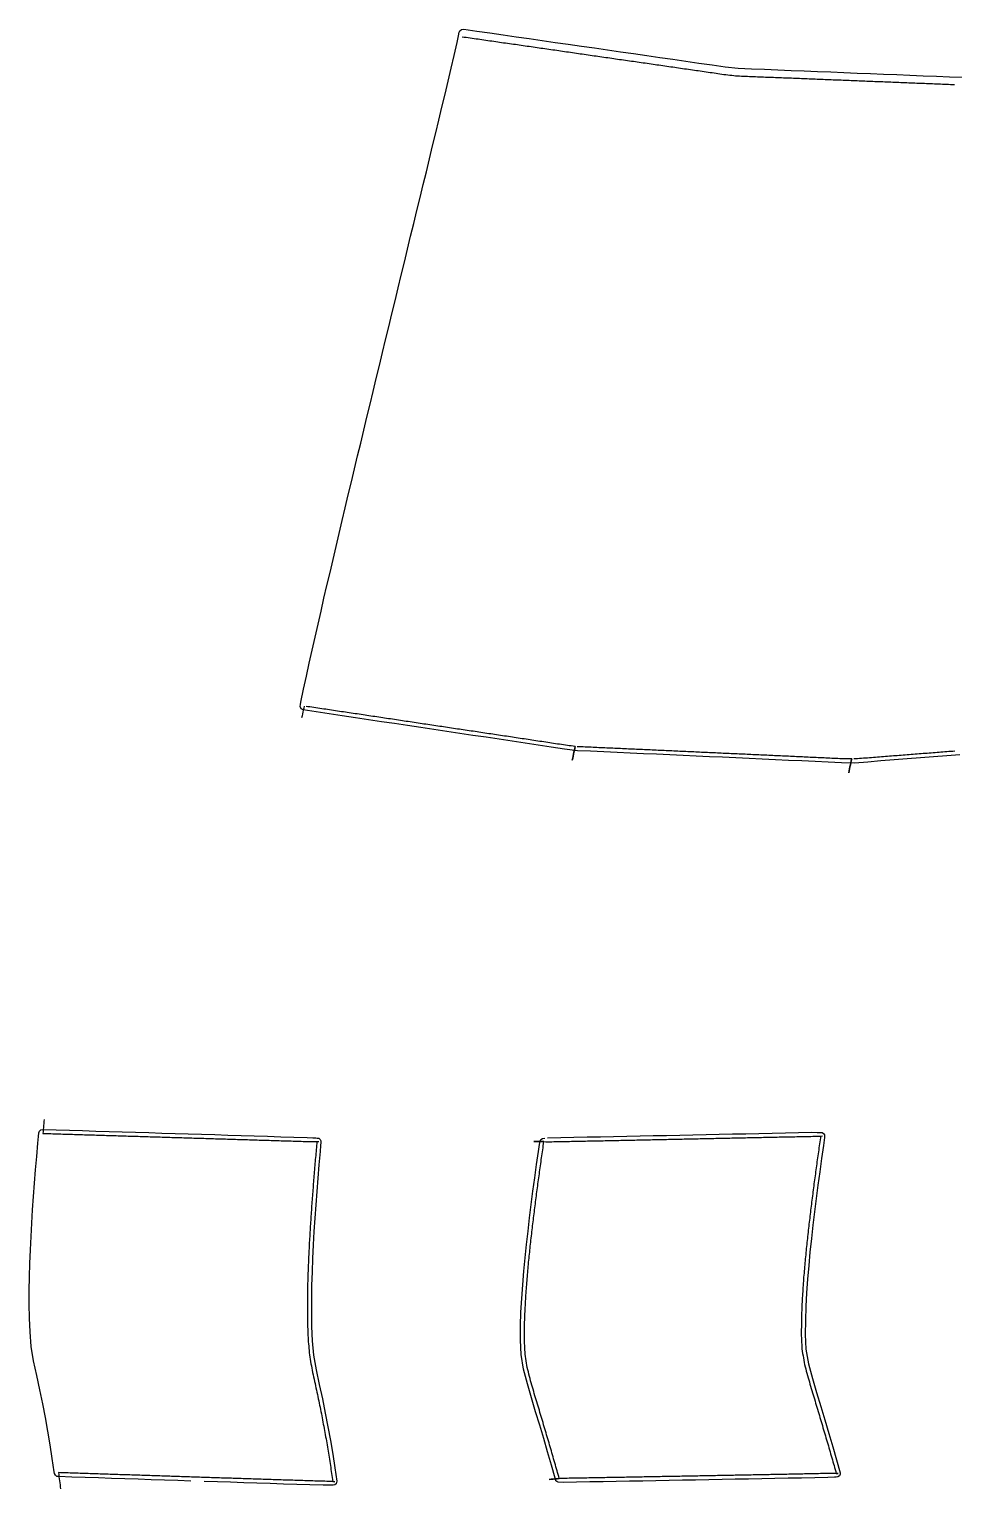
# Model space of a CAD drawing. Extents: x -2251 to 8199, y -2286 to 2329.
# Drawn here: x -2251 to -859, y -81 to 2117 of the extents above; entities that cross this region are included whole.
import ezdxf

# ---------------------------------------------------------------- set-up
doc = ezdxf.new("R2010")
doc.units = 0
doc.layers.add('1', color=1, linetype='Continuous')
doc.layers.add('8', color=4, linetype='Continuous')

# ---------------------------------------------------------------- blocks, each defined once
blk = doc.blocks.new('US1')
at = {"layer": '1'}
blk.add_lwpolyline([(21.7, -559.2), (1.8, -560.7), (-18, -562.2), (-37.9, -563.8), (-57.7, -565.3), (-77.6, -566.9), (-97.4, -568.4), (-117.2, -570), (-137.1, -571.5), (-156.9, -571.1), (-176.8, -570.2), (-196.6, -569.3), (-216.5, -568.4), (-236.4, -567.5), (-256.3, -566.5), (-276.1, -565.6), (-296, -564.7), (-315.9, -563.8), (-335.8, -562.9), (-355.6, -562), (-375.5, -561.1), (-395.4, -560.2), (-415.2, -559.3), (-435.1, -558.4), (-455, -557.5), (-474.9, -556.6), (-494.7, -555.7), (-514.6, -554.8), (-534.5, -553.9), (-554.3, -553), (-574, -550.5), (-593.7, -547.5), (-613.4, -544.6), (-633, -541.6), (-652.7, -538.7), (-672.4, -535.7), (-692, -532.8), (-711.7, -529.9), (-731.4, -526.9), (-751.1, -524), (-770.7, -521), (-790.4, -518.1), (-810.1, -515.1), (-829.8, -512.2), (-849.4, -509.3), (-869.1, -506.3), (-888.8, -503.4), (-908.5, -500.4), (-928.1, -497.5), (-947.8, -494.5), (-967.5, -491.6), (-970.5, -489.8), (-971.9, -486.6), (-971.6, -483.2), (-970.9, -480), (-966.7, -460.3), (-962.4, -440.8), (-958.1, -421.2), (-953.7, -401.6), (-949.3, -382.1), (-944.9, -362.5), (-940.5, -343), (-936, -323.5), (-931.5, -304), (-926.9, -284.5), (-922.4, -265), (-917.8, -245.5), (-913.2, -226), (-908.6, -206.5), (-904, -187.1), (-899.4, -167.6), (-894.7, -148.1), (-890.1, -128.6), (-885.4, -109.2), (-880.7, -89.7), (-876.1, -70.3), (-871.4, -50.8), (-866.7, -31.3), (-862, -11.9), (-857.3, 7.6), (-852.6, 27), (-847.9, 46.5), (-843.2, 65.9), (-838.5, 85.4), (-833.7, 104.9), (-829, 124.3), (-824.3, 143.8), (-819.6, 163.2), (-814.9, 182.7), (-810.2, 202.1), (-805.5, 221.6), (-800.7, 241), (-796, 260.5), (-791.3, 279.9), (-786.6, 299.4), (-781.8, 318.8), (-777.1, 338.3), (-772.4, 357.8), (-767.7, 377.2), (-763, 396.7), (-758.4, 416.2), (-753.7, 435.6), (-749.1, 455.1), (-744.5, 474.6), (-740, 494.1), (-735.6, 513.7), (-733.4, 523.6), (-732.3, 528.8), (-731.2, 531.2), (-729.1, 532.9), (-725.4, 533.5), (-705.8, 530.6), (-686.1, 527.8), (-666.4, 525), (-646.8, 522.1), (-627.1, 519.3), (-607.4, 516.5), (-587.8, 513.7), (-568.1, 510.8), (-548.4, 508), (-528.7, 505.2), (-509.1, 502.3), (-489.4, 499.5), (-469.7, 496.7), (-450.1, 493.9), (-430.4, 491), (-410.7, 488.2), (-391, 485.4), (-371.4, 482.5), (-351.7, 479.7), (-332, 476.8), (-312.3, 474.6), (-292.4, 473.8), (-272.5, 473.1), (-252.5, 472.3), (-232.6, 471.5), (-212.7, 470.7), (-192.8, 469.9), (-172.9, 469.1), (-153, 468.3), (-133.1, 467.5), (-113.2, 466.7), (-93.3, 465.9), (-73.5, 465.1), (-53.6, 464.3), (-33.7, 463.5), (-13.8, 462.7), (6.1, 462), (26, 461.2)], dxfattribs=at)
at = {"layer": '8'}
for points in [[(13.4, 449.7), (10.4, 449.8), (7.4, 449.9), (4.4, 450), (1.5, 450.1), (-1.5, 450.3), (-4.5, 450.4), (-7.5, 450.5), (-10.5, 450.6), (-13.5, 450.7), (-16.5, 450.9), (-19.5, 451), (-22.5, 451.1), (-25.5, 451.2), (-28.5, 451.3), (-31.5, 451.5), (-34.5, 451.6), (-37.5, 451.7), (-40.5, 451.8), (-43.5, 451.9), (-46.5, 452.1), (-49.5, 452.2), (-52.5, 452.3), (-55.5, 452.4), (-58.5, 452.5), (-61.5, 452.6), (-64.4, 452.8), (-67.4, 452.9), (-70.4, 453), (-73.4, 453.1), (-76.4, 453.2), (-79.4, 453.4), (-82.4, 453.5), (-85.4, 453.6), (-88.4, 453.7), (-91.4, 453.8), (-94.4, 454), (-97.4, 454.1), (-100.4, 454.2), (-103.4, 454.3), (-106.4, 454.4), (-109.4, 454.6), (-112.4, 454.7), (-115.4, 454.8), (-118.4, 454.9), (-121.4, 455), (-124.4, 455.2), (-127.4, 455.3), (-130.3, 455.4), (-133.3, 455.5), (-136.3, 455.6), (-139.3, 455.8), (-142.3, 455.9), (-145.3, 456), (-148.3, 456.1), (-151.3, 456.2), (-154.3, 456.3), (-157.3, 456.5), (-160.3, 456.6), (-163.3, 456.7), (-166.3, 456.8), (-169.3, 456.9), (-172.3, 457.1), (-175.3, 457.2), (-178.3, 457.3), (-181.3, 457.4), (-184.3, 457.5), (-187.3, 457.7), (-190.3, 457.8), (-193.3, 457.9), (-196.2, 458), (-199.2, 458.1), (-202.2, 458.3), (-205.2, 458.4), (-208.2, 458.5), (-211.2, 458.6), (-214.2, 458.7), (-217.2, 458.9), (-220.2, 459), (-223.2, 459.1), (-226.2, 459.2), (-229.2, 459.3), (-232.2, 459.5), (-235.2, 459.6), (-238.2, 459.7), (-241.2, 459.8), (-244.2, 459.9), (-247.2, 460.1), (-250.2, 460.2), (-253.2, 460.3), (-256.2, 460.4), (-259.2, 460.5), (-262.2, 460.7), (-265.1, 460.8), (-268.1, 460.9), (-271.1, 461), (-274.1, 461.1), (-277.1, 461.2), (-280.1, 461.4), (-283.1, 461.5), (-286.1, 461.6), (-289.1, 461.7), (-292.1, 461.8), (-295.1, 462), (-298.1, 462.1), (-301.1, 462.2), (-304.1, 462.3), (-307.1, 462.4), (-310.1, 462.6), (-313.1, 462.7), (-316.1, 462.9), (-319, 463.2), (-322, 463.6), (-325, 464), (-327.9, 464.3), (-330.9, 464.7), (-333.9, 465), (-336.8, 465.4), (-339.8, 465.9), (-342.8, 466.3), (-345.7, 466.7), (-348.7, 467.1), (-351.7, 467.6), (-354.6, 468), (-357.6, 468.4), (-360.5, 468.9), (-363.5, 469.3), (-366.5, 469.7), (-369.4, 470.1), (-372.4, 470.6), (-375.3, 471), (-378.3, 471.4), (-381.3, 471.8), (-384.2, 472.3), (-387.2, 472.7), (-390.2, 473.1), (-393.1, 473.5), (-396.1, 474), (-399, 474.4), (-402, 474.8), (-405, 475.3), (-407.9, 475.7), (-410.9, 476.1), (-413.8, 476.5), (-416.8, 477), (-419.8, 477.4), (-422.7, 477.8), (-425.7, 478.2), (-428.7, 478.7), (-431.6, 479.1), (-434.6, 479.5), (-437.5, 479.9), (-440.5, 480.4), (-443.5, 480.8), (-446.4, 481.2), (-449.4, 481.6), (-452.3, 482.1), (-455.3, 482.5), (-458.3, 482.9), (-461.2, 483.3), (-464.2, 483.8), (-467.1, 484.2), (-470.1, 484.6), (-473.1, 485), (-476, 485.5), (-479, 485.9), (-482, 486.3), (-484.9, 486.8), (-487.9, 487.2), (-490.8, 487.6), (-493.8, 488), (-496.8, 488.5), (-499.7, 488.9), (-502.7, 489.3), (-505.6, 489.7), (-508.6, 490.2), (-511.6, 490.6), (-514.5, 491), (-517.5, 491.4), (-520.4, 491.9), (-523.4, 492.3), (-526.4, 492.7), (-529.3, 493.1), (-532.3, 493.6), (-535.3, 494), (-538.2, 494.4), (-541.2, 494.8), (-544.1, 495.3), (-547.1, 495.7), (-550.1, 496.1), (-553, 496.5), (-556, 497), (-558.9, 497.4), (-561.9, 497.8), (-564.9, 498.3), (-567.8, 498.7), (-570.8, 499.1), (-573.7, 499.5), (-576.7, 500), (-579.7, 500.4), (-582.6, 500.8), (-585.6, 501.2), (-588.6, 501.7), (-591.5, 502.1), (-594.5, 502.5), (-597.4, 502.9), (-600.4, 503.4), (-603.4, 503.8), (-606.3, 504.2), (-609.3, 504.6), (-612.2, 505.1), (-615.2, 505.5), (-618.2, 505.9), (-621.1, 506.3), (-624.1, 506.8), (-627, 507.2), (-630, 507.6), (-633, 508), (-635.9, 508.5), (-638.9, 508.9), (-641.9, 509.3), (-644.8, 509.7), (-647.8, 510.2), (-650.7, 510.6), (-653.7, 511), (-656.7, 511.5), (-659.6, 511.9), (-662.6, 512.3), (-665.5, 512.7), (-668.5, 513.2), (-671.5, 513.6), (-674.4, 514), (-677.4, 514.4), (-680.3, 514.9), (-683.3, 515.3), (-686.3, 515.7), (-689.2, 516.1), (-692.2, 516.6), (-695.1, 517), (-698.1, 517.4), (-701.1, 517.8), (-704, 518.3), (-707, 518.7), (-710, 519.1), (-712.9, 519.5), (-715.9, 520), (-718.8, 520.4), (-721.8, 520.8), (-724.7, 521.2), (-727.7, 521.7)], [(-966, -485.8), (-966.6, -488.7), (-967.2, -491.7), (-967.9, -494.7), (-968.5, -497.6), (-969.1, -500.6), (-969.8, -503.6)], [(-562.1, -567.3), (-561.4, -564.3), (-560.8, -561.4), (-560.2, -558.4), (-559.6, -555.4), (-558.9, -552.4), (-558.3, -549.5), (-557.7, -546.5), (-560.6, -546.1), (-563.6, -545.7), (-566.6, -545.4), (-569.5, -545), (-572.5, -544.6), (-575.4, -544.2), (-578.4, -543.8), (-581.4, -543.3), (-584.3, -542.9), (-587.3, -542.4), (-590.2, -542), (-593.2, -541.5), (-596.1, -541.1), (-599.1, -540.6), (-602.1, -540.2), (-605, -539.8), (-608, -539.3), (-610.9, -538.9), (-613.9, -538.4), (-616.8, -538), (-619.8, -537.5), (-622.8, -537.1), (-625.7, -536.7), (-628.7, -536.2), (-631.6, -535.8), (-634.6, -535.3), (-637.5, -534.9), (-640.5, -534.4), (-643.5, -534), (-646.4, -533.6), (-649.4, -533.1), (-652.3, -532.7), (-655.3, -532.2), (-658.3, -531.8), (-661.2, -531.3), (-664.2, -530.9), (-667.1, -530.5), (-670.1, -530), (-673, -529.6), (-676, -529.1), (-679, -528.7), (-681.9, -528.2), (-684.9, -527.8), (-687.8, -527.4), (-690.8, -526.9), (-693.8, -526.5), (-696.7, -526), (-699.7, -525.6), (-702.6, -525.1), (-705.6, -524.7), (-708.5, -524.3), (-711.5, -523.8), (-714.5, -523.4), (-717.4, -522.9), (-720.4, -522.5), (-723.3, -522), (-726.3, -521.6), (-729.3, -521.2), (-732.2, -520.7), (-735.2, -520.3), (-738.1, -519.8), (-741.1, -519.4), (-744, -519), (-747, -518.5), (-750, -518.1), (-752.9, -517.6), (-755.9, -517.2), (-758.8, -516.7), (-761.8, -516.3), (-764.8, -515.9), (-767.7, -515.4), (-770.7, -515), (-773.6, -514.5), (-776.6, -514.1), (-779.6, -513.6), (-782.5, -513.2), (-785.5, -512.8), (-788.4, -512.3), (-791.4, -511.9), (-794.4, -511.4), (-797.3, -511), (-800.3, -510.5), (-803.2, -510.1), (-806.2, -509.7), (-809.1, -509.2), (-812.1, -508.8), (-815.1, -508.3), (-818, -507.9), (-821, -507.4), (-823.9, -507), (-826.9, -506.6), (-829.9, -506.1), (-832.8, -505.7), (-835.8, -505.2), (-838.7, -504.8), (-841.7, -504.4), (-844.7, -503.9), (-847.6, -503.5), (-850.6, -503), (-853.5, -502.6), (-856.5, -502.1), (-859.5, -501.7), (-862.4, -501.3), (-865.4, -500.8), (-868.3, -500.4), (-871.3, -499.9), (-874.2, -499.5), (-877.2, -499), (-880.2, -498.6), (-883.1, -498.2), (-886.1, -497.7), (-889, -497.3), (-892, -496.8), (-895, -496.4), (-897.9, -495.9), (-900.9, -495.5), (-903.8, -495.1), (-906.8, -494.6), (-909.8, -494.2), (-912.7, -493.7), (-915.7, -493.3), (-918.6, -492.8), (-921.6, -492.4), (-924.6, -492), (-927.5, -491.5), (-930.5, -491.1), (-933.4, -490.6), (-936.4, -490.2), (-939.3, -489.8), (-942.3, -489.3), (-945.3, -488.9), (-948.2, -488.4), (-951.2, -488), (-954.1, -487.5), (-957.1, -487.1), (-960.1, -486.7), (-963, -486.2)], [(-557.7, -546.5), (-558.3, -549.5), (-558.9, -552.4), (-559.6, -555.4), (-560.2, -558.4), (-560.8, -561.4), (-561.4, -564.3), (-562.1, -567.3)], [(-145.9, -586.2), (-145.3, -583.2), (-144.6, -580.2), (-144, -577.3), (-143.3, -574.3), (-142.7, -571.3), (-142.1, -568.3), (-141.4, -565.3), (-144.4, -565.3), (-147.4, -565.3), (-150.3, -565.2), (-153.3, -565.2), (-156.3, -565.1), (-159.3, -565), (-162.2, -564.9), (-165.2, -564.7), (-168.2, -564.6), (-171.1, -564.5), (-174.1, -564.3), (-177.1, -564.2), (-180.1, -564), (-183, -563.9), (-186, -563.8), (-189, -563.6), (-192, -563.5), (-194.9, -563.4), (-197.9, -563.2), (-200.9, -563.1), (-203.9, -563), (-206.8, -562.8), (-209.8, -562.7), (-212.8, -562.5), (-215.7, -562.4), (-218.7, -562.3), (-221.7, -562.1), (-224.7, -562), (-227.6, -561.9), (-230.6, -561.7), (-233.6, -561.6), (-236.6, -561.4), (-239.5, -561.3), (-242.5, -561.2), (-245.5, -561), (-248.5, -560.9), (-251.4, -560.8), (-254.4, -560.6), (-257.4, -560.5), (-260.3, -560.4), (-263.3, -560.2), (-266.3, -560.1), (-269.3, -559.9), (-272.2, -559.8), (-275.2, -559.7), (-278.2, -559.5), (-281.2, -559.4), (-284.1, -559.3), (-287.1, -559.1), (-290.1, -559), (-293.1, -558.9), (-296, -558.7), (-299, -558.6), (-302, -558.4), (-305, -558.3), (-307.9, -558.2), (-310.9, -558), (-313.9, -557.9), (-316.8, -557.8), (-319.8, -557.6), (-322.8, -557.5), (-325.8, -557.4), (-328.7, -557.2), (-331.7, -557.1), (-334.7, -557), (-337.7, -556.8), (-340.6, -556.7), (-343.6, -556.5), (-346.6, -556.4), (-349.6, -556.3), (-352.5, -556.1), (-355.5, -556), (-358.5, -555.9), (-361.4, -555.7), (-364.4, -555.6), (-367.4, -555.5), (-370.4, -555.3), (-373.3, -555.2), (-376.3, -555.1), (-379.3, -554.9), (-382.3, -554.8), (-385.2, -554.6), (-388.2, -554.5), (-391.2, -554.4), (-394.2, -554.2), (-397.1, -554.1), (-400.1, -554), (-403.1, -553.8), (-406.1, -553.7), (-409, -553.6), (-412, -553.4), (-415, -553.3), (-417.9, -553.2), (-420.9, -553), (-423.9, -552.9), (-426.9, -552.8), (-429.8, -552.6), (-432.8, -552.5), (-435.8, -552.3), (-438.8, -552.2), (-441.7, -552.1), (-444.7, -551.9), (-447.7, -551.8), (-450.7, -551.7), (-453.6, -551.5), (-456.6, -551.4), (-459.6, -551.3), (-462.5, -551.1), (-465.5, -551), (-468.5, -550.9), (-471.5, -550.7), (-474.4, -550.6), (-477.4, -550.5), (-480.4, -550.3), (-483.4, -550.2), (-486.3, -550.1), (-489.3, -549.9), (-492.3, -549.8), (-495.3, -549.7), (-498.2, -549.5), (-501.2, -549.4), (-504.2, -549.3), (-507.2, -549.1), (-510.1, -549), (-513.1, -548.9), (-516.1, -548.7), (-519, -548.6), (-522, -548.5), (-525, -548.3), (-528, -548.2), (-530.9, -548.1), (-533.9, -547.9), (-536.9, -547.8), (-539.9, -547.7), (-542.8, -547.5), (-545.8, -547.4), (-548.8, -547.3), (-551.7, -547.1), (-554.7, -546.9)], [(14.1, -553.7), (11.1, -554), (8.1, -554.2), (5.1, -554.4), (2.1, -554.7), (-0.9, -554.9), (-3.9, -555.1), (-6.9, -555.4), (-9.9, -555.6), (-12.9, -555.8), (-15.8, -556.1), (-18.8, -556.3), (-21.8, -556.5), (-24.8, -556.7), (-27.8, -557), (-30.8, -557.2), (-33.8, -557.4), (-36.8, -557.7), (-39.8, -557.9), (-42.8, -558.1), (-45.7, -558.4), (-48.7, -558.6), (-51.7, -558.8), (-54.7, -559.1), (-57.7, -559.3), (-60.7, -559.5), (-63.7, -559.8), (-66.7, -560), (-69.7, -560.2), (-72.7, -560.5), (-75.6, -560.7), (-78.6, -560.9), (-81.6, -561.2), (-84.6, -561.4), (-87.6, -561.6), (-90.6, -561.9), (-93.6, -562.1), (-96.6, -562.3), (-99.6, -562.6), (-102.6, -562.8), (-105.5, -563), (-108.5, -563.3), (-111.5, -563.5), (-114.5, -563.7), (-117.5, -564), (-120.5, -564.2), (-123.5, -564.4), (-126.5, -564.7), (-129.5, -564.9), (-132.4, -565.1), (-135.4, -565.4), (-138.4, -565.4)], [(-141.4, -565.3), (-142.1, -568.3), (-142.7, -571.3), (-143.3, -574.3), (-144, -577.3), (-144.6, -580.2), (-145.3, -583.2), (-145.9, -586.2)]]:
    blk.add_lwpolyline(points, dxfattribs=at)
blk = doc.blocks.new('LEI1')
at = {"layer": '1'}
blk.add_lwpolyline([(12, -261.5), (-7.9, -260.8), (-27.8, -260.2), (-47.7, -259.5), (-67.6, -258.9), (-87.5, -258.2), (-107.4, -257.5), (-127.3, -256.9), (-147.2, -256.2), (-167.1, -255.6), (-187, -254.9), (-189.8, -254.5), (-192.1, -252.8), (-193.4, -250.3), (-193.8, -247.6), (-196.7, -227.4), (-199.8, -207.1), (-203.3, -186.6), (-207, -166), (-211, -145.2), (-215.4, -124.1), (-220, -102.5), (-224.8, -80.5), (-228.5, -58.7), (-230.3, -37.1), (-231.2, -16.1), (-231.5, 4.7), (-231.5, 25.3), (-231.1, 45.8), (-230.5, 66.2), (-229.7, 86.5), (-228.7, 106.7), (-227.6, 126.8), (-226.3, 147), (-224.8, 167.1), (-223.3, 187.1), (-221.8, 207.1), (-220.1, 227.2), (-218.3, 247.2), (-217.4, 257.4), (-217, 262.6), (-216, 265.2), (-214.1, 267.1), (-210.7, 267.9), (-190.8, 267.3), (-170.9, 266.7), (-151, 266.1), (-131.2, 265.5), (-111.3, 264.9), (-91.4, 264.3), (-71.5, 263.7), (-51.6, 263.1), (-31.7, 262.5), (-11.8, 261.9), (8, 261.3), (27.9, 260.7), (47.8, 260.1), (67.7, 259.5), (87.6, 258.9), (107.5, 258.3), (127.4, 257.6), (147.3, 257), (167.1, 256.4), (187, 255.8), (195.7, 255.4), (200.1, 255.1), (202.3, 255), (204.4, 254.6), (206.6, 252.9), (207.6, 250.7), (207.7, 248.4), (207.3, 243.8), (206.5, 234.8), (204.7, 214.8), (203.1, 194.7), (201.5, 174.7), (200, 154.6), (198.6, 134.4), (197.3, 114.3), (196.2, 94.1), (195.2, 73.8), (194.4, 53.5), (193.8, 33), (193.4, 12.5), (193.4, -8.2), (193.8, -29), (194.6, -50.3), (196.5, -72), (200.5, -94), (205.3, -116.2), (210, -137.9), (214.3, -159.1), (218.3, -180), (222.1, -200.7), (225.5, -221.2), (228.7, -241.6), (231.5, -261.8), (230.6, -265.6), (228.6, -267.3), (226.2, -267.9), (221, -267.9), (211.1, -267.8), (191.2, -267.2), (171.3, -266.6), (151.4, -266), (131.4, -265.3), (111.5, -264.7), (91.6, -264.1), (71.7, -263.4), (51.8, -262.8), (31.9, -262.1)], dxfattribs=at)
at = {"layer": '8'}
for points in [[(-209, 283.1), (-209.3, 280.1), (-209.6, 277), (-209.9, 274), (-210.2, 271), (-210.4, 268), (-210.7, 265), (-211, 261.9), (-208, 261.9), (-205, 261.8), (-202, 261.7), (-199, 261.6), (-196, 261.5), (-193, 261.4), (-190, 261.3), (-187.1, 261.2), (-184.1, 261.1), (-181.1, 261), (-178.1, 260.9), (-175.1, 260.8), (-172.1, 260.8), (-169.1, 260.7), (-166.1, 260.6), (-163.1, 260.5), (-160.1, 260.4), (-157.1, 260.3), (-154.2, 260.2), (-151.2, 260.1), (-148.2, 260), (-145.2, 259.9), (-142.2, 259.8), (-139.2, 259.8), (-136.2, 259.7), (-133.2, 259.6), (-130.2, 259.5), (-127.2, 259.4), (-124.2, 259.3), (-121.3, 259.2), (-118.3, 259.1), (-115.3, 259), (-112.3, 258.9), (-109.3, 258.8), (-106.3, 258.8), (-103.3, 258.7), (-100.3, 258.6), (-97.3, 258.5), (-94.3, 258.4), (-91.3, 258.3), (-88.4, 258.2), (-85.4, 258.1), (-82.4, 258), (-79.4, 257.9), (-76.4, 257.8), (-73.4, 257.8), (-70.4, 257.7), (-67.4, 257.6), (-64.4, 257.5), (-61.4, 257.4), (-58.4, 257.3), (-55.5, 257.2), (-52.5, 257.1), (-49.5, 257), (-46.5, 256.9), (-43.5, 256.8), (-40.5, 256.8), (-37.5, 256.7), (-34.5, 256.6), (-31.5, 256.5), (-28.5, 256.4), (-25.5, 256.3), (-22.6, 256.2), (-19.6, 256.1), (-16.6, 256), (-13.6, 255.9), (-10.6, 255.8), (-7.6, 255.8), (-4.6, 255.7), (-1.6, 255.6), (1.4, 255.5), (4.4, 255.4), (7.4, 255.3), (10.3, 255.2), (13.3, 255.1), (16.3, 255), (19.3, 254.9), (22.3, 254.8), (25.3, 254.8), (28.3, 254.7), (31.3, 254.6), (34.3, 254.5), (37.3, 254.4), (40.3, 254.3), (43.2, 254.2), (46.2, 254.1), (49.2, 254), (52.2, 253.9), (55.2, 253.8), (58.2, 253.8), (61.2, 253.7), (64.2, 253.6), (67.2, 253.5), (70.2, 253.4), (73.1, 253.3), (76.1, 253.2), (79.1, 253.1), (82.1, 253), (85.1, 252.9), (88.1, 252.8), (91.1, 252.7), (94.1, 252.7), (97.1, 252.6), (100.1, 252.5), (103.1, 252.4), (106, 252.3), (109, 252.2), (112, 252.1), (115, 252), (118, 251.9), (121, 251.8), (124, 251.7), (127, 251.7), (130, 251.6), (133, 251.5), (136, 251.4), (138.9, 251.3), (141.9, 251.2), (144.9, 251.1), (147.9, 251), (150.9, 250.9), (153.9, 250.8), (156.9, 250.7), (159.9, 250.7), (162.9, 250.6), (165.9, 250.5), (168.9, 250.4), (171.8, 250.3), (174.8, 250.2), (177.8, 250.1), (180.8, 250), (183.8, 249.9), (186.8, 249.8), (189.8, 249.7), (192.8, 249.7), (195.8, 249.6), (198.8, 249.5), (201.7, 249.8), (204.7, 249.7)], [(201.7, 249.8), (201.5, 246.7), (201.2, 243.7), (200.9, 240.7), (200.7, 237.6), (200.4, 234.6), (200.1, 231.6), (199.9, 228.6), (199.6, 225.5), (199.3, 222.5), (199.1, 219.5), (198.8, 216.4), (198.6, 213.4), (198.3, 210.4), (198.1, 207.3), (197.8, 204.3), (197.6, 201.3), (197.3, 198.2), (197.1, 195.2), (196.8, 192.2), (196.6, 189.1), (196.3, 186.1), (196.1, 183.1), (195.9, 180), (195.6, 177), (195.4, 173.9), (195.2, 170.9), (194.9, 167.9), (194.7, 164.8), (194.5, 161.8), (194.3, 158.7), (194, 155.7), (193.8, 152.7), (193.6, 149.6), (193.4, 146.6), (193.2, 143.5), (193, 140.5), (192.8, 137.4), (192.5, 134.4), (192.4, 131.3), (192.2, 128.3), (192, 125.2), (191.8, 122.2), (191.6, 119.2), (191.4, 116.1), (191.2, 113), (191, 110), (190.9, 106.9), (190.7, 103.9), (190.5, 100.8), (190.3, 97.8), (190.2, 94.7), (190, 91.6), (189.9, 88.6), (189.7, 85.5), (189.6, 82.4), (189.4, 79.4), (189.2, 76.3), (189.1, 73.3), (189, 70.2), (188.9, 67.1), (188.8, 64), (188.6, 61), (188.5, 57.9), (188.4, 54.8), (188.3, 51.7), (188.2, 48.6), (188.1, 45.5), (188, 42.5), (187.9, 39.4), (187.8, 36.3), (187.7, 33.2), (187.7, 30.1), (187.6, 27), (187.6, 23.9), (187.5, 20.8), (187.5, 17.7), (187.4, 14.6), (187.4, 11.5), (187.4, 8.3), (187.4, 5.2), (187.4, 2.1), (187.4, -1), (187.4, -4.2), (187.4, -7.3), (187.4, -10.4), (187.5, -13.6), (187.5, -16.8), (187.6, -19.9), (187.7, -23.1), (187.7, -26.2), (187.8, -29.4), (187.9, -32.6), (188.1, -35.8), (188.2, -39), (188.3, -42.2), (188.4, -45.4), (188.6, -48.6), (188.8, -51.9), (189.1, -55.1), (189.4, -58.4), (189.7, -61.7), (189.9, -65), (190.2, -68.3), (190.5, -71.5), (191.1, -74.8), (191.6, -78.2), (192.2, -81.5), (192.8, -84.8), (193.4, -88.1), (193.9, -91.4), (194.5, -94.7), (195.3, -98.1), (196, -101.4), (196.7, -104.8), (197.4, -108.1), (198.2, -111.5), (198.9, -114.8), (199.6, -118.1), (200.3, -121.3), (201, -124.6), (201.7, -127.9), (202.4, -131.2), (203.1, -134.4), (203.8, -137.7), (204.5, -140.9), (205.1, -144.1), (205.8, -147.3), (206.4, -150.5), (207.1, -153.7), (207.7, -156.9), (208.4, -160.1), (209, -163.3), (209.6, -166.4), (210.2, -169.6), (210.8, -172.8), (211.4, -175.9), (212, -179.1), (212.6, -182.2), (213.2, -185.4), (213.7, -188.5), (214.3, -191.6), (214.9, -194.8), (215.5, -197.9), (216, -201), (216.5, -204.1), (217, -207.2), (217.5, -210.3), (218.1, -213.4), (218.6, -216.5), (219.1, -219.6), (219.6, -222.7), (220.1, -225.7), (220.5, -228.8), (221, -231.9), (221.5, -235), (222, -238), (222.5, -241.1), (222.9, -244.2), (223.4, -247), (223.8, -250), (224.2, -253.1), (224.7, -256.2), (225.1, -259.2), (225.6, -262.3), (228.5, -262.6)], [(228.5, -262.6), (225.6, -262.3), (222.6, -262.2), (219.6, -262.1), (216.6, -262), (213.6, -261.9), (210.6, -261.8), (207.6, -261.7), (204.6, -261.6), (201.6, -261.5), (198.6, -261.5), (195.6, -261.4), (192.6, -261.3), (189.6, -261.2), (186.6, -261.1), (183.6, -261), (180.6, -260.9), (177.7, -260.8), (174.7, -260.7), (171.7, -260.6), (168.7, -260.5), (165.7, -260.4), (162.7, -260.3), (159.7, -260.2), (156.7, -260.1), (153.7, -260.1), (150.7, -260), (147.7, -259.9), (144.7, -259.8), (141.7, -259.7), (138.7, -259.6), (135.7, -259.5), (132.7, -259.4), (129.7, -259.3), (126.7, -259.2), (123.8, -259.1), (120.8, -259), (117.8, -258.9), (114.8, -258.8), (111.8, -258.7), (108.8, -258.6), (105.8, -258.5), (102.8, -258.4), (99.8, -258.3), (96.8, -258.2), (93.8, -258.1), (90.8, -258), (87.8, -257.9), (84.8, -257.8), (81.8, -257.7), (78.8, -257.6), (75.8, -257.5), (72.9, -257.4), (69.9, -257.4), (66.9, -257.3), (63.9, -257.2), (60.9, -257.1), (57.9, -257), (54.9, -256.9), (51.9, -256.8), (48.9, -256.7), (45.9, -256.6), (42.9, -256.5), (39.9, -256.4), (36.9, -256.3), (33.9, -256.2), (30.9, -256.1), (27.9, -256), (25, -255.9), (22, -255.8), (19, -255.7), (16, -255.6), (13, -255.5), (10, -255.4), (7, -255.3), (4, -255.2), (1, -255.1), (-2, -255), (-5, -254.9), (-8, -254.8), (-11, -254.7), (-14, -254.6), (-17, -254.5), (-19.9, -254.4), (-22.9, -254.3), (-25.9, -254.2), (-28.9, -254.1), (-31.9, -254), (-34.9, -253.9), (-37.9, -253.8), (-40.9, -253.7), (-43.9, -253.6), (-46.9, -253.5), (-49.9, -253.4), (-52.9, -253.3), (-55.9, -253.2), (-58.9, -253.1), (-61.9, -253), (-64.8, -252.9), (-67.8, -252.8), (-70.8, -252.7), (-73.8, -252.6), (-76.8, -252.5), (-79.8, -252.4), (-82.8, -252.3), (-85.8, -252.2), (-88.8, -252.2), (-91.8, -252.1), (-94.8, -252), (-97.8, -251.9), (-100.8, -251.8), (-103.8, -251.7), (-106.7, -251.6), (-109.7, -251.5), (-112.7, -251.4), (-115.7, -251.3), (-118.7, -251.2), (-121.7, -251.1), (-124.7, -251), (-127.7, -250.9), (-130.7, -250.8), (-133.7, -250.7), (-136.7, -250.6), (-139.7, -250.5), (-142.7, -250.4), (-145.7, -250.3), (-148.6, -250.2), (-151.6, -250.1), (-154.6, -250), (-157.6, -249.9), (-160.6, -249.8), (-163.6, -249.7), (-166.6, -249.6), (-169.6, -249.5), (-172.6, -249.4), (-175.6, -249.3), (-178.6, -249.2), (-181.6, -249.1), (-184.6, -249), (-187.6, -248.9), (-187.1, -251.9), (-186.7, -255), (-186.3, -258), (-185.9, -261.1), (-185.5, -264.1), (-185.1, -267.1), (-184.7, -270.2), (-184.3, -273.2)]]:
    blk.add_lwpolyline(points, dxfattribs=at)
blk = doc.blocks.new('LEI2')
at = {"layer": '1'}
blk.add_lwpolyline([(-200, 255.3), (-180.1, 255.7), (-160.2, 256.1), (-140.3, 256.6), (-120.4, 257), (-100.5, 257.4), (-80.6, 257.8), (-60.7, 258.2), (-40.8, 258.6), (-20.9, 259), (-1, 259.4), (18.9, 259.9), (38.8, 260.3), (58.7, 260.7), (78.6, 261.1), (98.5, 261.5), (118.4, 261.9), (138.3, 262.3), (158.2, 262.8), (178.1, 263.2), (198, 263.6), (205.8, 263.5), (209.7, 263.4), (213.5, 263.1), (215.8, 261.8), (217.1, 259.6), (217.1, 255.6), (216.5, 251.7), (215.4, 243.8), (212.6, 223.9), (209.8, 203.9), (207.1, 183.9), (204.5, 163.8), (202, 143.8), (199.6, 123.7), (197.4, 103.5), (195.2, 83.2), (193.3, 62.9), (191.6, 42.5), (190.1, 22), (189, 1.3), (188.3, -19.7), (188.1, -41), (189, -62.9), (192.9, -85.1), (199, -107), (205.2, -128.3), (211.6, -149.1), (217.7, -169.6), (223.8, -189.8), (229.6, -209.8), (235.3, -229.6), (240.8, -249.3), (240.7, -251.2), (239.5, -253.5), (237.4, -255), (234.8, -255.5), (232.1, -255.7), (222.2, -256.2), (202.3, -256.6), (182.4, -257), (162.5, -257.4), (142.5, -257.8), (122.6, -258.2), (102.7, -258.6), (82.8, -258.9), (62.9, -259.3), (42.9, -259.7), (23, -260), (3.1, -260.4), (-16.8, -260.8), (-36.7, -261.1), (-56.7, -261.5), (-76.6, -261.8), (-96.5, -262.2), (-116.4, -262.5), (-136.3, -262.9), (-156.2, -263.2), (-176.2, -263.6), (-183.9, -263.2), (-185.8, -262.4), (-187.3, -261), (-188.2, -259.1), (-188.7, -257.2), (-194.2, -237.5), (-199.9, -217.6), (-205.8, -197.7), (-211.8, -177.5), (-217.9, -157.1), (-224.2, -136.3), (-230.4, -115), (-236.2, -93), (-239.8, -70.9), (-240.8, -49.2), (-240.7, -28), (-240, -7.1), (-238.8, 13.5), (-237.4, 34), (-235.7, 54.4), (-233.7, 74.6), (-231.6, 94.8), (-229.3, 114.9), (-227, 135), (-224.4, 155), (-221.9, 175), (-219.2, 194.9), (-216.4, 214.9), (-213.6, 234.8), (-212.2, 245.1), (-211.3, 250.4), (-210.1, 252.9), (-207.8, 254.4), (-203.9, 254.9)], dxfattribs=at)
at = {"layer": '8'}
for points in [[(-197.3, -259), (-194.3, -258.8), (-191.4, -258.5), (-188.4, -258.2), (-185.4, -258), (-182.4, -257.7), (-183.2, -254.8), (-184.1, -251.8), (-184.9, -248.9), (-185.7, -246), (-186.5, -243), (-187.4, -240), (-188.2, -237), (-189.1, -234), (-189.9, -231), (-190.8, -228), (-191.6, -225.1), (-192.5, -222.1), (-193.3, -219.1), (-194.2, -216), (-195.1, -213), (-196, -210), (-196.9, -207), (-197.7, -204), (-198.6, -201), (-199.5, -198), (-200.4, -194.9), (-201.3, -191.9), (-202.2, -188.8), (-203.1, -185.8), (-204, -182.8), (-204.9, -179.7), (-205.9, -176.7), (-206.8, -173.6), (-207.7, -170.5), (-208.6, -167.4), (-209.6, -164.3), (-210.5, -161.2), (-211.4, -158.2), (-212.3, -155), (-213.3, -151.9), (-214.2, -148.8), (-215.2, -145.6), (-216.1, -142.5), (-217.1, -139.4), (-218, -136.2), (-219, -133), (-219.9, -129.8), (-220.8, -126.6), (-221.8, -123.4), (-222.7, -120.2), (-223.6, -117), (-224.6, -113.8), (-225.4, -110.5), (-226.3, -107.2), (-227.2, -103.9), (-228.1, -100.5), (-228.9, -97.2), (-229.8, -93.9), (-230.5, -90.5), (-231, -87.2), (-231.6, -83.9), (-232.1, -80.5), (-232.7, -77.2), (-233.2, -73.9), (-233.8, -70.6), (-233.9, -67.3), (-234.1, -64.1), (-234.2, -60.8), (-234.4, -57.5), (-234.6, -54.2), (-234.7, -51), (-234.8, -47.7), (-234.8, -44.5), (-234.8, -41.3), (-234.7, -38.1), (-234.7, -34.9), (-234.7, -31.7), (-234.7, -28.5), (-234.6, -25.3), (-234.5, -22.2), (-234.4, -19), (-234.3, -15.9), (-234.2, -12.7), (-234.1, -9.6), (-233.9, -6.4), (-233.8, -3.3), (-233.6, -0.2), (-233.4, 3), (-233.3, 6.1), (-233.1, 9.2), (-232.9, 12.3), (-232.7, 15.4), (-232.5, 18.5), (-232.3, 21.6), (-232, 24.7), (-231.8, 27.8), (-231.6, 30.9), (-231.4, 34), (-231.1, 37.1), (-230.9, 40.2), (-230.6, 43.2), (-230.3, 46.3), (-230.1, 49.4), (-229.8, 52.5), (-229.5, 55.5), (-229.3, 58.6), (-229, 61.7), (-228.7, 64.7), (-228.4, 67.8), (-228.1, 70.9), (-227.8, 73.9), (-227.5, 77), (-227.2, 80), (-226.8, 83.1), (-226.5, 86.1), (-226.2, 89.2), (-225.9, 92.2), (-225.6, 95.3), (-225.2, 98.3), (-224.9, 101.4), (-224.5, 104.4), (-224.2, 107.5), (-223.8, 110.5), (-223.5, 113.5), (-223.2, 116.6), (-222.8, 119.6), (-222.4, 122.6), (-222.1, 125.7), (-221.7, 128.7), (-221.3, 131.7), (-221, 134.8), (-220.6, 137.8), (-220.2, 140.8), (-219.8, 143.9), (-219.5, 146.9), (-219.1, 149.9), (-218.7, 152.9), (-218.3, 156), (-217.9, 159), (-217.5, 162), (-217.1, 165), (-216.8, 168.1), (-216.4, 171.1), (-216, 174.1), (-215.6, 177.1), (-215.2, 180.2), (-214.8, 183.2), (-214.4, 186.2), (-213.9, 189.2), (-213.5, 192.2), (-213.1, 195.2), (-212.7, 198.3), (-212.3, 201.3), (-211.9, 204.3), (-211.5, 207.3), (-211.1, 210.3), (-210.6, 213.3), (-210.2, 216.3), (-209.8, 219.4), (-209.4, 222.4), (-208.9, 225.4), (-208.5, 228.4), (-208.1, 231.4), (-207.7, 234.4), (-207.2, 237.4), (-206.8, 240.4), (-206.4, 243.4), (-205.9, 246.5), (-205.5, 249.5), (-208.5, 249.6), (-211.5, 249.7), (-214.5, 249.8), (-217.5, 249.9), (-220.4, 250)], [(-220.4, 250), (-217.5, 249.9), (-214.5, 249.8), (-211.5, 249.7), (-208.5, 249.6), (-205.5, 249.5), (-202.5, 249.4), (-199.6, 249.3), (-196.6, 249.4), (-193.6, 249.4), (-190.6, 249.5), (-187.6, 249.6), (-184.7, 249.6), (-181.7, 249.7), (-178.7, 249.7), (-175.7, 249.8), (-172.8, 249.9), (-169.8, 249.9), (-166.8, 250), (-163.8, 250.1), (-160.8, 250.1), (-157.9, 250.2), (-154.9, 250.2), (-151.9, 250.3), (-148.9, 250.4), (-146, 250.4), (-143, 250.5), (-140, 250.6), (-137, 250.6), (-134, 250.7), (-131.1, 250.7), (-128.1, 250.8), (-125.1, 250.9), (-122.1, 250.9), (-119.2, 251), (-116.2, 251), (-113.2, 251.1), (-110.2, 251.2), (-107.2, 251.2), (-104.3, 251.3), (-101.3, 251.4), (-98.3, 251.4), (-95.3, 251.5), (-92.4, 251.5), (-89.4, 251.6), (-86.4, 251.7), (-83.4, 251.7), (-80.5, 251.8), (-77.5, 251.9), (-74.5, 251.9), (-71.5, 252), (-68.5, 252), (-65.6, 252.1), (-62.6, 252.2), (-59.6, 252.2), (-56.6, 252.3), (-53.7, 252.4), (-50.7, 252.4), (-47.7, 252.5), (-44.7, 252.5), (-41.7, 252.6), (-38.8, 252.7), (-35.8, 252.7), (-32.8, 252.8), (-29.8, 252.8), (-26.9, 252.9), (-23.9, 253), (-20.9, 253), (-17.9, 253.1), (-14.9, 253.2), (-12, 253.2), (-9, 253.3), (-6, 253.3), (-3, 253.4), (-0.1, 253.5), (2.9, 253.5), (5.9, 253.6), (8.9, 253.7), (11.9, 253.7), (14.8, 253.8), (17.8, 253.8), (20.8, 253.9), (23.8, 254), (26.7, 254), (29.7, 254.1), (32.7, 254.1), (35.7, 254.2), (38.7, 254.3), (41.6, 254.3), (44.6, 254.4), (47.6, 254.5), (50.6, 254.5), (53.5, 254.6), (56.5, 254.6), (59.5, 254.7), (62.5, 254.8), (65.5, 254.8), (68.4, 254.9), (71.4, 254.9), (74.4, 255), (77.4, 255.1), (80.3, 255.1), (83.3, 255.2), (86.3, 255.3), (89.3, 255.3), (92.2, 255.4), (95.2, 255.4), (98.2, 255.5), (101.2, 255.6), (104.2, 255.6), (107.1, 255.7), (110.1, 255.8), (113.1, 255.8), (116.1, 255.9), (119, 255.9), (122, 256), (125, 256.1), (128, 256.1), (131, 256.2), (133.9, 256.2), (136.9, 256.3), (139.9, 256.4), (142.9, 256.4), (145.8, 256.5), (148.8, 256.6), (151.8, 256.6), (154.8, 256.7), (157.8, 256.7), (160.7, 256.8), (163.7, 256.9), (166.7, 256.9), (169.7, 257), (172.6, 257), (175.6, 257.1), (178.6, 257.2), (181.6, 257.2), (184.6, 257.3), (187.5, 257.4), (190.5, 257.4), (193.5, 257.5), (196.5, 257.5), (199.4, 257.6), (202.4, 257.7), (205.4, 257.7), (208.4, 257.8), (211.3, 257.9), (214.3, 258.5)], [(211.3, 257.9), (210.9, 255.3), (210.4, 252.3), (210, 249.3), (209.6, 246.3), (209.1, 243.3), (208.7, 240.3), (208.3, 237.2), (207.9, 234.2), (207.4, 231.2), (207, 228.2), (206.6, 225.2), (206.2, 222.1), (205.7, 219.1), (205.3, 216.1), (204.9, 213.1), (204.5, 210.1), (204.1, 207), (203.7, 204), (203.3, 201), (202.9, 198), (202.5, 194.9), (202.1, 191.9), (201.6, 188.9), (201.2, 185.9), (200.8, 182.8), (200.5, 179.8), (200.1, 176.8), (199.7, 173.7), (199.3, 170.7), (198.9, 167.7), (198.5, 164.6), (198.1, 161.6), (197.7, 158.6), (197.4, 155.5), (197, 152.5), (196.6, 149.5), (196.2, 146.4), (195.8, 143.4), (195.5, 140.4), (195.1, 137.3), (194.8, 134.3), (194.4, 131.2), (194, 128.2), (193.7, 125.2), (193.3, 122.1), (193, 119.1), (192.6, 116), (192.3, 113), (192, 109.9), (191.6, 106.9), (191.3, 103.8), (191, 100.8), (190.6, 97.7), (190.3, 94.6), (190, 91.6), (189.7, 88.5), (189.4, 85.5), (189, 82.4), (188.8, 79.3), (188.5, 76.2), (188.2, 73.2), (187.9, 70.1), (187.6, 67), (187.3, 64), (187, 60.9), (186.8, 57.8), (186.5, 54.7), (186.3, 51.6), (186, 48.5), (185.7, 45.4), (185.5, 42.4), (185.3, 39.3), (185, 36.2), (184.8, 33), (184.6, 29.9), (184.4, 26.8), (184.2, 23.7), (184, 20.6), (183.8, 17.5), (183.6, 14.4), (183.5, 11.2), (183.3, 8.1), (183.1, 5), (182.9, 1.8), (182.8, -1.3), (182.7, -4.5), (182.6, -7.7), (182.5, -10.8), (182.4, -14), (182.3, -17.2), (182.2, -20.3), (182.2, -23.5), (182.2, -26.7), (182.2, -30), (182.1, -33.2), (182.1, -36.4), (182.1, -39.6), (182.1, -42.8), (182.3, -46.1), (182.5, -49.4), (182.6, -52.7), (182.8, -56.1), (182.9, -59.4), (183, -62.7), (183.6, -66), (184.1, -69.4), (184.7, -72.8), (185.3, -76.1), (185.8, -79.5), (186.4, -82.8), (187, -86.1), (187.9, -89.4), (188.8, -92.7), (189.7, -96), (190.6, -99.3), (191.5, -102.6), (192.4, -105.9), (193.3, -109.1), (194.3, -112.3), (195.2, -115.6), (196.2, -118.8), (197.1, -122), (198, -125.2), (199, -128.5), (199.9, -131.6), (200.9, -134.8), (201.8, -137.9), (202.8, -141.1), (203.7, -144.2), (204.7, -147.3), (205.6, -150.4), (206.5, -153.5), (207.5, -156.6), (208.4, -159.7), (209.3, -162.8), (210.2, -165.9), (211.2, -169), (212.1, -172), (213, -175.1), (213.9, -178.1), (214.8, -181.2), (215.7, -184.2), (216.7, -187.3), (217.6, -190.3), (218.4, -193.3), (219.3, -196.4), (220.2, -199.4), (221.1, -202.4), (222, -205.4), (222.9, -208.4), (223.8, -211.4), (224.6, -214.4), (225.5, -217.4), (226.3, -220.4), (227.2, -223.4), (228.1, -226.4), (228.9, -229.4), (229.8, -232.4), (230.6, -235.4), (231.5, -238), (232.3, -241), (233.2, -244), (234, -247), (234.8, -250), (237.8, -250.2)], [(237.8, -250.2), (234.8, -250), (231.9, -250), (228.9, -250), (225.9, -250.1), (222.9, -250.2), (219.9, -250.3), (217, -250.3), (214, -250.4), (211, -250.4), (208, -250.5), (205, -250.6), (202.1, -250.6), (199.1, -250.7), (196.1, -250.7), (193.1, -250.8), (190.1, -250.9), (187.1, -250.9), (184.2, -251), (181.2, -251), (178.2, -251.1), (175.2, -251.2), (172.2, -251.2), (169.3, -251.3), (166.3, -251.3), (163.3, -251.4), (160.3, -251.5), (157.3, -251.5), (154.4, -251.6), (151.4, -251.6), (148.4, -251.7), (145.4, -251.8), (142.4, -251.8), (139.5, -251.9), (136.5, -251.9), (133.5, -252), (130.5, -252), (127.5, -252.1), (124.6, -252.2), (121.6, -252.2), (118.6, -252.3), (115.6, -252.3), (112.6, -252.4), (109.6, -252.4), (106.7, -252.5), (103.7, -252.5), (100.7, -252.6), (97.7, -252.7), (94.7, -252.7), (91.8, -252.8), (88.8, -252.8), (85.8, -252.9), (82.8, -252.9), (79.8, -253), (76.9, -253), (73.9, -253.1), (70.9, -253.2), (67.9, -253.2), (64.9, -253.3), (62, -253.3), (59, -253.4), (56, -253.4), (53, -253.5), (50, -253.5), (47, -253.6), (44.1, -253.6), (41.1, -253.7), (38.1, -253.8), (35.1, -253.8), (32.1, -253.9), (29.2, -253.9), (26.2, -254), (23.2, -254), (20.2, -254.1), (17.2, -254.1), (14.3, -254.2), (11.3, -254.2), (8.3, -254.3), (5.3, -254.4), (2.3, -254.4), (-0.6, -254.5), (-3.6, -254.5), (-6.6, -254.6), (-9.6, -254.6), (-12.6, -254.7), (-15.5, -254.7), (-18.5, -254.8), (-21.5, -254.8), (-24.5, -254.9), (-27.5, -254.9), (-30.4, -255), (-33.4, -255), (-36.4, -255.1), (-39.4, -255.2), (-42.4, -255.2), (-45.3, -255.3), (-48.3, -255.3), (-51.3, -255.4), (-54.3, -255.4), (-57.3, -255.5), (-60.2, -255.5), (-63.2, -255.6), (-66.2, -255.6), (-69.2, -255.7), (-72.2, -255.7), (-75.1, -255.8), (-78.1, -255.8), (-81.1, -255.9), (-84.1, -256), (-87.1, -256), (-90, -256.1), (-93, -256.1), (-96, -256.2), (-99, -256.2), (-102, -256.3), (-104.9, -256.3), (-107.9, -256.4), (-110.9, -256.4), (-113.9, -256.5), (-116.9, -256.5), (-119.8, -256.6), (-122.8, -256.6), (-125.8, -256.7), (-128.8, -256.7), (-131.8, -256.8), (-134.7, -256.9), (-137.7, -256.9), (-140.7, -257), (-143.7, -257), (-146.7, -257.1), (-149.6, -257.1), (-152.6, -257.2), (-155.6, -257.2), (-158.6, -257.3), (-161.6, -257.3), (-164.5, -257.4), (-167.5, -257.4), (-170.5, -257.5), (-173.5, -257.5), (-176.5, -257.6), (-179.4, -257.5), (-182.4, -257.7), (-185.4, -258), (-188.4, -258.2), (-191.4, -258.5), (-194.3, -258.8), (-197.3, -259)]]:
    blk.add_lwpolyline(points, dxfattribs=at)

msp = doc.modelspace()

# ---------------------------------------------------------------- block references
for name, p in [('US1', (-870.9, 1583.6)), ('LEI1', (-2019.3, 192.4)), ('LEI2', (-1270.3, 192.4))]:
    msp.add_blockref(name, p)

doc.saveas('drawing.dxf')
